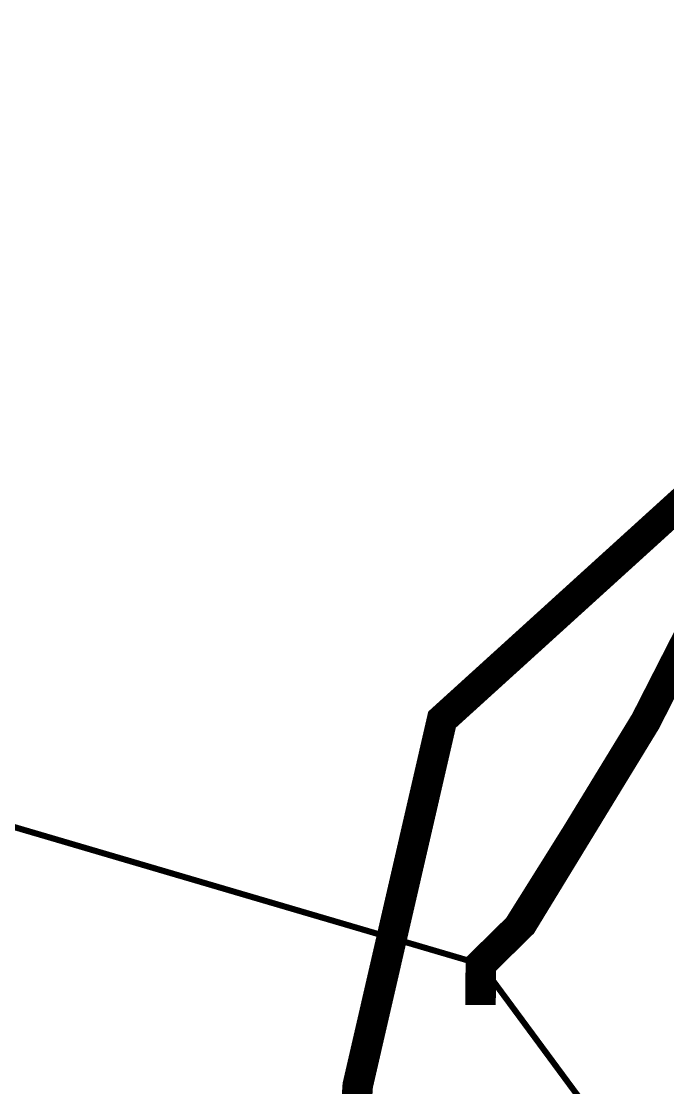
# Model space of a CAD drawing. Header units: metres. Extents: x 326467 to 340077, y 1811030 to 1824953.
# Drawn here: x 327476.4 to 327540.6, y 1814082.3 to 1814188.2 of the extents above; entities that cross this region are included whole.
import ezdxf

# ---------------------------------------------------------------- set-up
doc = ezdxf.new("R2010")
doc.units = ezdxf.units.M
doc.header["$MEASUREMENT"] = 0
for name, color, linetype in [('CRZ LINE FOR RIVER OR CREEK', 84, 'Continuous'), ('NDZ-200M FROM CRZ', 30, 'Continuous'), ('SURVEY PLOT BOUNDARY', 35, 'Continuous'), ('VILLAGE BOUNDARY', 212, 'Continuous')]:
    doc.layers.add(name, color=color, linetype=linetype)

# ---------------------------------------------------------------- blocks, each defined once
blk = doc.blocks.new('16')
at = {"layer": 'CRZ LINE FOR RIVER OR CREEK', "ltscale": 0.1, "const_width": 3.03, "flags": 128}
blk.add_lwpolyline([(327158.85, 1813700.03), (327213.89, 1813712.78), (327272.45, 1813704.24), (327286.56, 1813700.09), (327325.28, 1813740.22), (327348.2, 1813753.03), (327361.03, 1813768.06), (327382.56, 1813798.89), (327397.34, 1813829.64), (327408.01, 1813879.17), (327445.29, 1813916.7), (327486.72, 1813949.66), (327499.51, 1813958.64), (327505.39, 1814014.87), (327509.84, 1814082.48), (327518.21, 1814118.81), (327566.48, 1814162.64), (327591.94, 1814243.58)], dxfattribs=at)
at = {"layer": 'NDZ-200M FROM CRZ', "const_width": 3.03, "flags": 128}
blk.add_lwpolyline([(327591.94, 1814243.58), (327566.48, 1814162.64), (327518.21, 1814118.81), (327509.84, 1814082.48), (327505.39, 1814014.87), (327499.51, 1813958.64), (327486.72, 1813949.66), (327445.29, 1813916.7), (327408.01, 1813879.17), (327397.34, 1813829.64), (327382.56, 1813798.89), (327361.03, 1813768.06), (327348.2, 1813753.03), (327325.28, 1813740.22), (327286.56, 1813700.09), (327272.45, 1813704.24), (327213.89, 1813712.78), (327158.85, 1813700.03)], dxfattribs=at)
at = {"layer": 'SURVEY PLOT BOUNDARY', "lineweight": 18, "const_width": 0.606}
blk.add_lwpolyline([(327158.79, 1813644.47), (327243.99, 1813684.25), (327256.06, 1813676.07), (327276.12, 1813655.69), (327292.28, 1813655.57), (327304.51, 1813667.6), (327304.57, 1813675.69), (327406.32, 1813763.86), (327422.73, 1813796.08), (327451.56, 1813864.59), (327463.75, 1813872.59), (327471.84, 1813872.52), (327467.83, 1813876.6), (327459.8, 1813884.75), (327459.87, 1813892.83), (327480.39, 1813933.11), (327520.88, 1813940.88), (327521.25, 1813989.4), (327513.29, 1814005.63), (327513.38, 1814017.76), (327529.93, 1814066.15), (327534.06, 1814078.25), (327522.06, 1814094.52), (327620.3, 1814251.45)], dxfattribs=at)
for points in [[(327620.3, 1814251.45), (327522.06, 1814094.52), (327352.65, 1814144.34), (327516.16, 1814377.59), (327614.24, 1814514.31), (327711.85, 1814590.38), (327711.13, 1814497.39), (327754.66, 1814375.75), (327681.59, 1814335.89), (327681.49, 1814323.76), (327669.34, 1814319.81)], [(327304.57, 1813675.69), (327304.54, 1813671.65), (327269.37, 1813829.61), (327241.79, 1813922.82), (327307.1, 1814003.18), (327352.65, 1814144.34), (327522.06, 1814094.52), (327534.06, 1814078.25), (327529.93, 1814066.15), (327513.38, 1814017.76), (327513.29, 1814005.63), (327521.25, 1813989.4), (327520.88, 1813940.88), (327480.39, 1813933.11), (327459.87, 1813892.83), (327459.8, 1813884.75), (327467.83, 1813876.6), (327471.84, 1813872.52), (327463.75, 1813872.59), (327451.56, 1813864.59), (327422.73, 1813796.08), (327406.32, 1813763.86)]]:
    blk.add_lwpolyline(points, close=True, dxfattribs=at)
at = {"layer": 'VILLAGE BOUNDARY', "lineweight": 50, "const_width": 3.03}
blk.add_lwpolyline([(327522.03, 1814090.47), (327522.06, 1814094.52), (327526.14, 1814098.53), (327538.42, 1814118.65), (327546.63, 1814134.76), (327554.84, 1814150.87), (327571.16, 1814170.96)], dxfattribs=at)

msp = doc.modelspace()

# ---------------------------------------------------------------- block references
msp.add_blockref('16', (0, 0))

doc.saveas('drawing.dxf')
